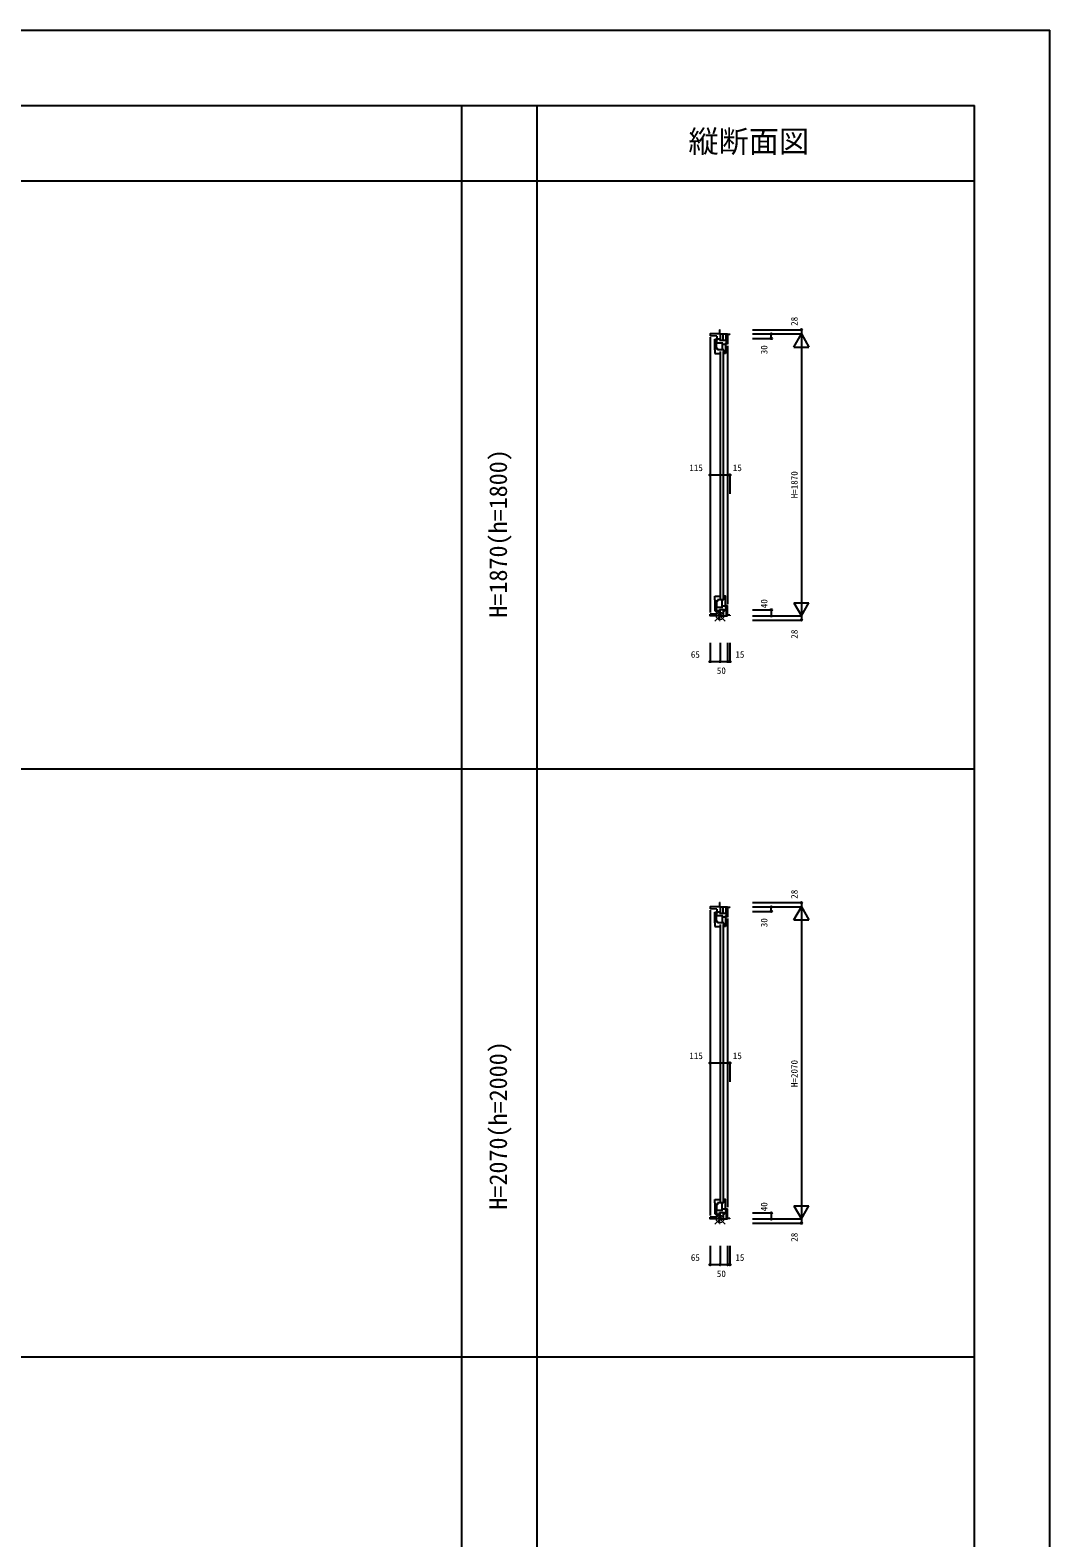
# Model space of a CAD drawing. Units: millimetres, scale not verified. Extents: x -13750 to 13750, y -10000 to 10000.
# Drawn here: x 6988 to 13750, y 0 to 10000 of the extents above; entities that cross this region are included whole.
import ezdxf
from ezdxf.enums import TextEntityAlignment as Align

# ---------------------------------------------------------------- set-up
doc = ezdxf.new("R2010")
doc.units = ezdxf.units.MM
doc.header["$LTSCALE"] = 50
for name, color, linetype in [('0-0_0', 3, 'Continuous'), ('0-3_YKK_C1', 4, 'Continuous'), ('0-4_YKK_F1', 7, 'Continuous'), ('0-6_YKK_N1', 2, 'Continuous')]:
    doc.layers.add(name, color=color, linetype=linetype)
doc.layers.add('0-5_YKK_IN', color=1, linetype='Continuous', lineweight=18)
doc.styles.add('ＭＳ ゴシック', font='')
doc.styles.get('ＭＳ ゴシック').set_extended_font_data('MS Gothic')

msp = doc.modelspace()

# ---------------------------------------------------------------- linework, layer by layer
at = {"layer": '0-3_YKK_C1'}
for p, q in [((11559.1, 8013), (11562.5, 8013)), ((11542.5, 7970.64), (11497.5, 7973)), ((11497.5, 7963), (11497.5, 6137)), ((11528.5, 7879), (11528.5, 7951)), ((11528.5, 7951), (11539.5, 7951)), ((11539.5, 7951), (11539.5, 7927)), ((11539.5, 7888.2), (11539.5, 7927)), ((11539.5, 7927), (11581.5, 7927)), ((11542.5, 7970.64), (11542.5, 7943)), ((11542.5, 7952.2), (11559.4, 7952.2)), ((11559.1, 7985), (11612.5, 7985)), ((11559.4, 7952.2), (11559.4, 7943)), ((11559.4, 7943), (11602.5, 7943)), ((11562.5, 7985), (11562.5, 7943)), ((11576.1, 7917.9), (11576.1, 7879)), ((11582.5, 7943), (11582.5, 7985)), ((11598.5, 7927), (11598.5, 7855)), ((11602.5, 7943), (11602.5, 7985)), ((11602.5, 7943), (11602.5, 7931)), ((11612.5, 7931), (11602.5, 7931)), ((11602.5, 7931), (11602.5, 7926.8)), ((11612.5, 7919), (11602.5, 7919)), ((11612.5, 7981), (11612.5, 7985)), ((11627.5, 7981), (11612.5, 7981)), ((11612.5, 7981), (11612.5, 7917)), ((11612.5, 7907), (11612.5, 6193)), ((11627.5, 7981), (11627.5, 7985)), ((11528.5, 7879), (11531.4, 7879)), ((11529.2, 7879), (11529.2, 7855)), ((11529.2, 7855), (11564.5, 7855)), ((11588, 7879), (11545.4, 7879)), ((11562.5, 7869), (11562.5, 6231)), ((11584.5, 7869), (11584.5, 6231)), ((11528.5, 6221), (11528.5, 6149)), ((11528.5, 6221), (11531.4, 6221)), ((11529.2, 6221), (11529.2, 6245)), ((11529.2, 6245), (11564.5, 6245)), ((11539.5, 6211.8), (11539.5, 6173)), ((11588, 6221), (11545.4, 6221)), ((11576.1, 6182.1), (11576.1, 6221)), ((11542.5, 6129.36), (11497.5, 6127)), ((11528.5, 6149), (11539.5, 6149)), ((11539.5, 6149), (11539.5, 6173)), ((11539.5, 6173), (11581.5, 6173)), ((11542.5, 6129.36), (11542.5, 6157)), ((11542.5, 6147.8), (11559.4, 6147.8)), ((11559.1, 6115), (11612.5, 6115)), ((11559.4, 6147.8), (11559.4, 6157)), ((11559.4, 6157), (11602.5, 6157)), ((11562.5, 6115), (11562.5, 6157)), ((11582.5, 6157), (11582.5, 6115)), ((11612.5, 6181), (11602.5, 6181)), ((11602.5, 6169), (11602.5, 6173.2)), ((11612.5, 6169), (11602.5, 6169)), ((11602.5, 6157), (11602.5, 6169)), ((11602.5, 6157), (11602.5, 6115)), ((11612.5, 6119), (11612.5, 6183)), ((11627.5, 6119), (11612.5, 6119)), ((11612.5, 6119), (11612.5, 6115)), ((11627.5, 6119), (11627.5, 6115)), ((11559.1, 6087), (11562.5, 6087)), ((11559.1, 4213), (11562.5, 4213)), ((11542.5, 4170.64), (11497.5, 4173)), ((11497.5, 4163), (11497.5, 2137)), ((11528.5, 4079), (11528.5, 4151)), ((11528.5, 4151), (11539.5, 4151)), ((11539.5, 4151), (11539.5, 4127)), ((11539.5, 4088.2), (11539.5, 4127)), ((11539.5, 4127), (11581.5, 4127)), ((11542.5, 4170.64), (11542.5, 4143)), ((11542.5, 4152.2), (11559.4, 4152.2)), ((11559.1, 4185), (11612.5, 4185)), ((11559.4, 4152.2), (11559.4, 4143)), ((11559.4, 4143), (11602.5, 4143)), ((11562.5, 4185), (11562.5, 4143)), ((11576.1, 4117.9), (11576.1, 4079)), ((11582.5, 4143), (11582.5, 4185)), ((11598.5, 4127), (11598.5, 4055)), ((11602.5, 4143), (11602.5, 4185)), ((11602.5, 4143), (11602.5, 4131)), ((11612.5, 4131), (11602.5, 4131)), ((11602.5, 4131), (11602.5, 4126.8)), ((11612.5, 4119), (11602.5, 4119)), ((11612.5, 4181), (11612.5, 4185)), ((11627.5, 4181), (11612.5, 4181)), ((11612.5, 4181), (11612.5, 4117)), ((11612.5, 4107), (11612.5, 2193)), ((11627.5, 4181), (11627.5, 4185)), ((11528.5, 4079), (11531.4, 4079)), ((11529.2, 4079), (11529.2, 4055)), ((11529.2, 4055), (11564.5, 4055)), ((11588, 4079), (11545.4, 4079)), ((11562.5, 4069), (11562.5, 2231)), ((11584.5, 4069), (11584.5, 2231)), ((11528.5, 2221), (11528.5, 2149)), ((11528.5, 2221), (11531.4, 2221)), ((11529.2, 2221), (11529.2, 2245)), ((11529.2, 2245), (11564.5, 2245)), ((11539.5, 2211.8), (11539.5, 2173)), ((11588, 2221), (11545.4, 2221)), ((11576.1, 2182.1), (11576.1, 2221)), ((11542.5, 2129.36), (11497.5, 2127)), ((11528.5, 2149), (11539.5, 2149)), ((11539.5, 2149), (11539.5, 2173)), ((11539.5, 2173), (11581.5, 2173)), ((11542.5, 2129.36), (11542.5, 2157)), ((11542.5, 2147.8), (11559.4, 2147.8)), ((11559.1, 2115), (11612.5, 2115)), ((11559.4, 2147.8), (11559.4, 2157)), ((11559.4, 2157), (11602.5, 2157)), ((11562.5, 2115), (11562.5, 2157)), ((11582.5, 2157), (11582.5, 2115)), ((11612.5, 2181), (11602.5, 2181)), ((11602.5, 2169), (11602.5, 2173.2)), ((11612.5, 2169), (11602.5, 2169)), ((11602.5, 2157), (11602.5, 2169)), ((11602.5, 2157), (11602.5, 2115)), ((11612.5, 2119), (11612.5, 2183)), ((11627.5, 2119), (11612.5, 2119)), ((11612.5, 2119), (11612.5, 2115)), ((11627.5, 2119), (11627.5, 2115)), ((11559.1, 2087), (11562.5, 2087))]:
    msp.add_line(p, q, dxfattribs=at)
for points in [[(11559.1, 8013), (11559.1, 7985), (11497.5, 7985), (11497.5, 7973)], [(11576.1, 7927), (11576.1, 7917.9), (11598.5, 7917.9)], [(11545.4, 7879), (11545.4, 7888.2), (11528.5, 7888.2)], [(11598.5, 7855), (11588, 7855), (11588, 7879)], [(11545.4, 6221), (11545.4, 6211.8), (11528.5, 6211.8)], [(11598.5, 6173), (11598.5, 6245), (11588, 6245), (11588, 6221)], [(11559.1, 6087), (11559.1, 6115), (11497.5, 6115), (11497.5, 6127)], [(11576.1, 6173), (11576.1, 6182.1), (11598.5, 6182.1)], [(11559.1, 4213), (11559.1, 4185), (11497.5, 4185), (11497.5, 4173)], [(11576.1, 4127), (11576.1, 4117.9), (11598.5, 4117.9)], [(11545.4, 4079), (11545.4, 4088.2), (11528.5, 4088.2)], [(11598.5, 4055), (11588, 4055), (11588, 4079)], [(11545.4, 2221), (11545.4, 2211.8), (11528.5, 2211.8)], [(11598.5, 2173), (11598.5, 2245), (11588, 2245), (11588, 2221)], [(11559.1, 2087), (11559.1, 2115), (11497.5, 2115), (11497.5, 2127)], [(11576.1, 2173), (11576.1, 2182.1), (11598.5, 2182.1)]]:
    msp.add_lwpolyline(points, dxfattribs=at)
at = {"layer": '0-4_YKK_F1'}
for p, q in [((-13750, 10000), (13750, 10000)), ((13750, -10000), (13750, 10000)), ((-13750, 9500), (13250, 9500)), ((9850, -10000), (9850, 9500)), ((10350, -10000), (10350, 9500)), ((13250, -10000), (13250, 9500)), ((-13750, 9000), (13250, 9000)), ((-13750, 5100), (13250, 5100)), ((-13750, 1200), (13250, 1200))]:
    msp.add_line(p, q, dxfattribs=at)
at = {"layer": '0-5_YKK_IN'}
for p, q in [((11527.14, 6150.36), (11597.86, 6079.64)), ((11527.14, 6079.64), (11597.86, 6150.36)), ((11527.14, 2150.36), (11597.86, 2079.64)), ((11527.14, 2079.64), (11597.86, 2150.36))]:
    msp.add_line(p, q, dxfattribs=at)
for centre in [(11562.5, 6115), (11562.5, 2115)]:
    msp.add_circle(centre, 25, dxfattribs=at)
at = {"layer": '0-6_YKK_N1'}
for p, q in [((11777.5, 8013), (12102.5, 8013)), ((12102.5, 8013), (12102.5, 6087)), ((11777.5, 7985), (12102.5, 7985)), ((11777.5, 7955), (11902.5, 7955)), ((11902.5, 7955), (11902.5, 7985)), ((12052.5, 7898.4), (12102.5, 7985)), ((12102.5, 7985), (12152.5, 7898.4)), ((12052.5, 7898.4), (12152.5, 7898.4)), ((11497.5, 7050), (11627.5, 7050)), ((11497.5, 7050), (11497.5, 6925)), ((11612.5, 7050), (11612.5, 6925)), ((11627.5, 7050), (11627.5, 6925)), ((12052.5, 6201.6), (12152.5, 6201.6)), ((11777.5, 6155), (11902.5, 6155)), ((11777.5, 6115), (12102.5, 6115)), ((11902.5, 6155), (11902.5, 6115)), ((11777.5, 6087), (12102.5, 6087)), ((11497.5, 5937), (11497.5, 5812)), ((11562.5, 5937), (11562.5, 5812)), ((11612.5, 5937), (11612.5, 5812)), ((11627.5, 5937), (11627.5, 5812)), ((11497.5, 5812), (11562.5, 5812)), ((11777.5, 4213), (12102.5, 4213)), ((12102.5, 4213), (12102.5, 2087)), ((11777.5, 4185), (12102.5, 4185)), ((11777.5, 4155), (11902.5, 4155)), ((11902.5, 4155), (11902.5, 4185)), ((12052.5, 4098.4), (12102.5, 4185)), ((12102.5, 4185), (12152.5, 4098.4)), ((12052.5, 4098.4), (12152.5, 4098.4)), ((11497.5, 3150), (11627.5, 3150)), ((11497.5, 3150), (11497.5, 3025)), ((11612.5, 3150), (11612.5, 3025)), ((11627.5, 3150), (11627.5, 3025)), ((12052.5, 2201.6), (12152.5, 2201.6)), ((11777.5, 2155), (11902.5, 2155)), ((11777.5, 2115), (12102.5, 2115)), ((11902.5, 2155), (11902.5, 2115)), ((11777.5, 2087), (12102.5, 2087)), ((11497.5, 1937), (11497.5, 1812)), ((11562.5, 1937), (11562.5, 1812)), ((11612.5, 1937), (11612.5, 1812)), ((11627.5, 1937), (11627.5, 1812))]:
    msp.add_line(p, q, dxfattribs=at)
for points in [[(12052.5, 6201.6), (12102.5, 6115), (12152.5, 6201.6)], [(11562.5, 5812), (11612.5, 5812), (11627.5, 5812)], [(12052.5, 2201.6), (12102.5, 2115), (12152.5, 2201.6)], [(11497.5, 1812), (11562.5, 1812), (11612.5, 1812), (11627.5, 1812)]]:
    msp.add_lwpolyline(points, dxfattribs=at)
for centre in [(12102.5, 8013), (11902.5, 7985), (11902.5, 7955), (11497.5, 7050), (11612.5, 7050), (11627.5, 7049.75), (11902.5, 6155), (11902.5, 6115), (12102.5, 6087), (11497.5, 5812), (11562.5, 5812), (11612.5, 5812), (11627.5, 5812), (12102.5, 4213), (11902.5, 4185), (11902.5, 4155), (11497.5, 3150), (11612.5, 3150), (11627.5, 3149.75), (11902.5, 2155), (11902.5, 2115), (12102.5, 2087), (11497.5, 1812), (11562.5, 1812), (11612.5, 1812), (11627.5, 1812)]:
    msp.add_circle(centre, 5, dxfattribs=at)

# ---------------------------------------------------------------- texts
at = {"layer": '0-0_0', "style": 'ＭＳ ゴシック'}
msp.add_text('縦断面図', height=146.6, dxfattribs=at).set_placement((11353.33, 9144.81), align=Align.BOTTOM_LEFT)
for s, p in [('H=1870(h=1800)', (10184.95, 6103.33)), ('H=2070(h=2000)', (10184.95, 2176.67))]:
    msp.add_text(s, height=117.3, rotation=90, dxfattribs=at).set_placement(p, align=Align.BOTTOM_LEFT)
at = {"layer": '0-6_YKK_N1', "style": 'ＭＳ ゴシック'}
for s, p in [('28', (12090.5, 8038.81)), ('30', (11890.5, 7850.12)), ('H=1870', (12090.5, 6895)), ('40', (11890.5, 6165.98)), ('28', (12090.5, 5963.96)), ('28', (12090.5, 4238.81)), ('30', (11890.5, 4050.12)), ('H=2070', (12090.5, 2990)), ('40', (11890.5, 2165.98)), ('28', (12090.5, 1963.96))]:
    msp.add_text(s, height=43.99, rotation=90, dxfattribs=at).set_placement(p, align=Align.BOTTOM_LEFT)
for s, p in [('115', (11359.2, 7062)), ('15', (11647.51, 7062)), ('65', (11369.2, 5824)), ('15', (11664.56, 5824)), ('50', (11541.59, 5716.76)), ('115', (11359.2, 3162)), ('15', (11647.51, 3162)), ('65', (11369.2, 1824)), ('15', (11664.56, 1824)), ('50', (11541.59, 1716.76))]:
    msp.add_text(s, height=43.99, dxfattribs=at).set_placement(p, align=Align.BOTTOM_LEFT)

doc.saveas('drawing.dxf')
